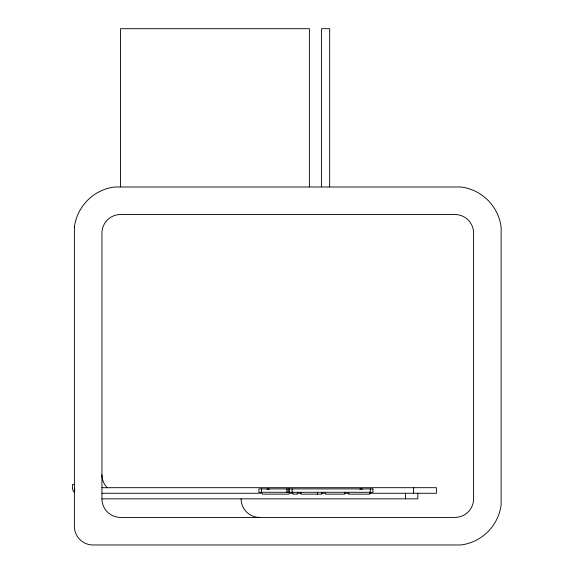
<?xml version="1.0" encoding="UTF-8"?>
<svg xmlns="http://www.w3.org/2000/svg" width="574" height="574" viewBox="0 0 574 574"><rect width="100%" height="100%" fill="white"/><g stroke="black" fill="none" stroke-linecap="round" stroke-linejoin="round"><path stroke-width="0.86" d="M74.398 484.528L72.539 484.528L72.539 488.244A5.575 5.575 0 0 0 74.72 492.671M101.935 487.692L436.419 487.692L436.419 493.267L369.692 493.267M101.935 493.267L262.253 493.267M289.095 493.267L292.704 493.267M297.153 493.267L300.769 493.267M321.332 493.267L325.845 493.267M344.615 493.267L349.136 493.267M262.332 494.135L289.109 494.135M325.48 494.135L344.816 494.135L344.816 492.277M101.935 498.842A18.583 18.583 0 0 0 120.518 517.425L455.003 517.425A18.583 18.583 0 0 0 473.586 498.842L473.586 233.109A18.583 18.583 0 0 0 455.003 214.525L120.518 214.525A18.583 18.583 0 0 0 101.935 233.109L101.935 498.842L417.836 498.842L417.836 493.267M107.374 487.828L105.774 485.999A18.583 18.583 0 0 1 101.935 474.684M413.617 487.692L413.617 493.267M405.517 493.267L405.517 498.842M370.28 488.926L370.28 492.277M369.871 492.277L369.871 494.135L348.447 494.135L348.447 492.277M329.67 186.83L329.67 28.7L321.497 28.7L321.497 186.83M321.849 492.277L321.849 494.135L301.02 494.135L301.02 492.277M317.386 492.277L317.386 494.135M309.4 186.83L309.4 28.7L120.518 28.7L120.518 186.83M297.389 492.277L297.389 494.135L292.927 494.135L292.927 492.277M292.094 488.926L292.094 492.277M289.49 488.926L289.49 492.277M288.191 488.926L288.191 492.277M286.892 488.926L286.892 492.277M261.471 488.926L261.471 492.277M259.685 517.425A18.583 18.583 0 0 1 241.102 498.842M359.891 489.421A1.672 1.672 0 0 1 362.259 489.421M266.975 489.421A1.672 1.672 0 0 1 269.342 489.421M74.893 490.103A3.717 3.717 0 0 1 74.398 488.244M74.398 227.039L74.398 526.38A18.583 18.583 0 0 0 92.981 544.963L461.08 544.963A46.516 46.516 0 0 0 501.124 504.912L501.124 227.039A46.516 46.516 0 0 0 461.08 186.995L114.441 186.995A46.516 46.516 0 0 0 74.398 227.039M372.964 488.926L258.867 488.926L258.867 492.277L372.964 492.277L372.964 488.926"/></g></svg>
